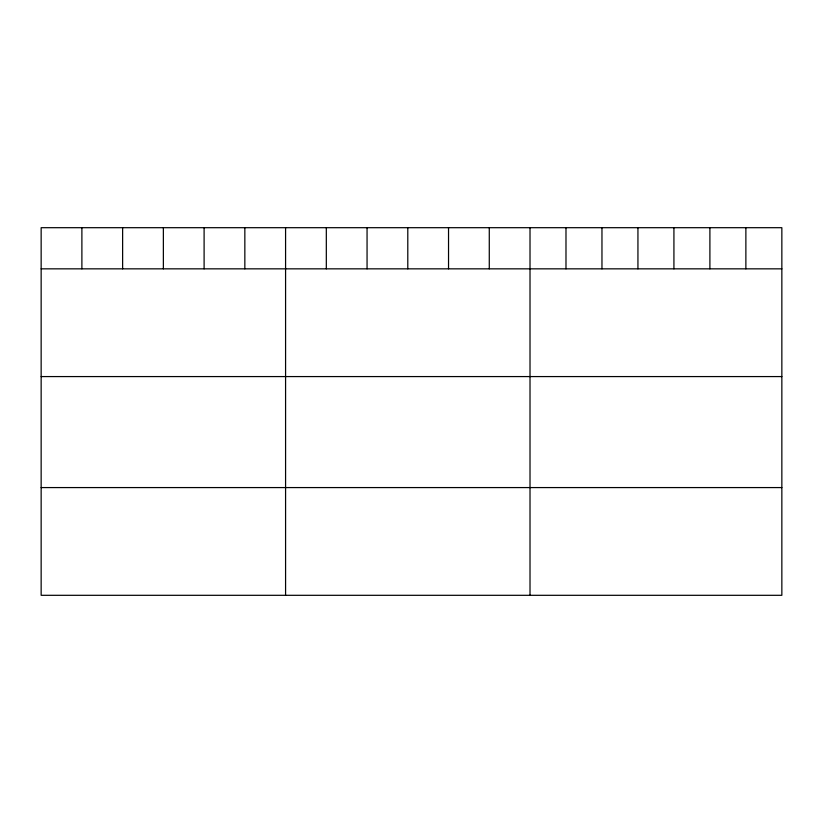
<?xml version="1.0" encoding="UTF-8"?>
<svg xmlns="http://www.w3.org/2000/svg" width="823" height="823" viewBox="0 0 823 823"><rect width="100%" height="100%" fill="white"/><g stroke="black" fill="none" stroke-linecap="round" stroke-linejoin="round"><path stroke-width="1.23" d="M781.85 268.843L781.85 595.307L41.15 595.307L41.15 227.693L781.85 227.693L781.85 268.843L41.15 268.843M41.15 376.574L781.85 376.574M41.15 487.576L781.85 487.576M745.875 227.693L745.875 268.843M709.899 227.693L709.899 268.843M673.924 227.693L673.924 268.843M637.938 227.693L637.938 268.843M601.963 227.693L601.963 268.843M565.987 227.693L565.987 268.843M530.012 227.693L530.012 595.307M489.274 227.693L489.274 268.843M448.535 227.693L448.535 268.843M407.796 227.693L407.796 268.843M367.058 227.693L367.058 268.843M326.32 227.693L326.32 268.843M285.581 227.693L285.581 595.307M244.843 227.693L244.843 268.843M204.104 227.693L204.104 268.843M163.366 227.693L163.366 268.843M122.627 227.693L122.627 268.843M81.888 227.693L81.888 268.843"/></g></svg>
